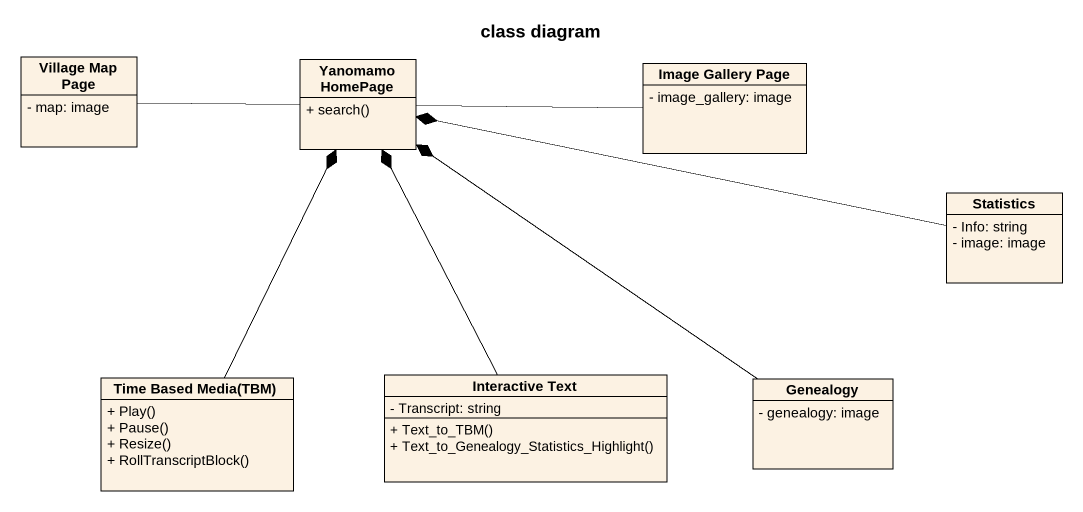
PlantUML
@startuml
title class diagram
hide circle
hide empty members
skinparam classAttributeIconSize 0
class "Village Map Page" as Village_Map_Page {
  - map: image
}
class "Yanomamo HomePage" as Yanomamo_HomePage {
  + search()
}
class "Image Gallery Page" as Image_Gallery_Page {
  - image_gallery: image
}
class Statistics {
  - Info: string
  - image: image
}
class "Time Based Media(TBM)" as Time_Based_Media_TBM {
  + Play()
  + Pause()
  + Resize()
  + RollTranscriptBlock()
}
class "Interactive Text" as Interactive_Text {
  - Transcript: string
  + Text_to_TBM()
  + Text_to_Genealogy_Statistics_Highlight()
}
class Genealogy {
  - genealogy: image
}
Village_Map_Page -right- Yanomamo_HomePage
Yanomamo_HomePage -right- Image_Gallery_Page
Statistics -left-* Yanomamo_HomePage
Time_Based_Media_TBM -up-* Yanomamo_HomePage
Interactive_Text -up-* Yanomamo_HomePage
Genealogy -up-* Yanomamo_HomePage
@enduml
